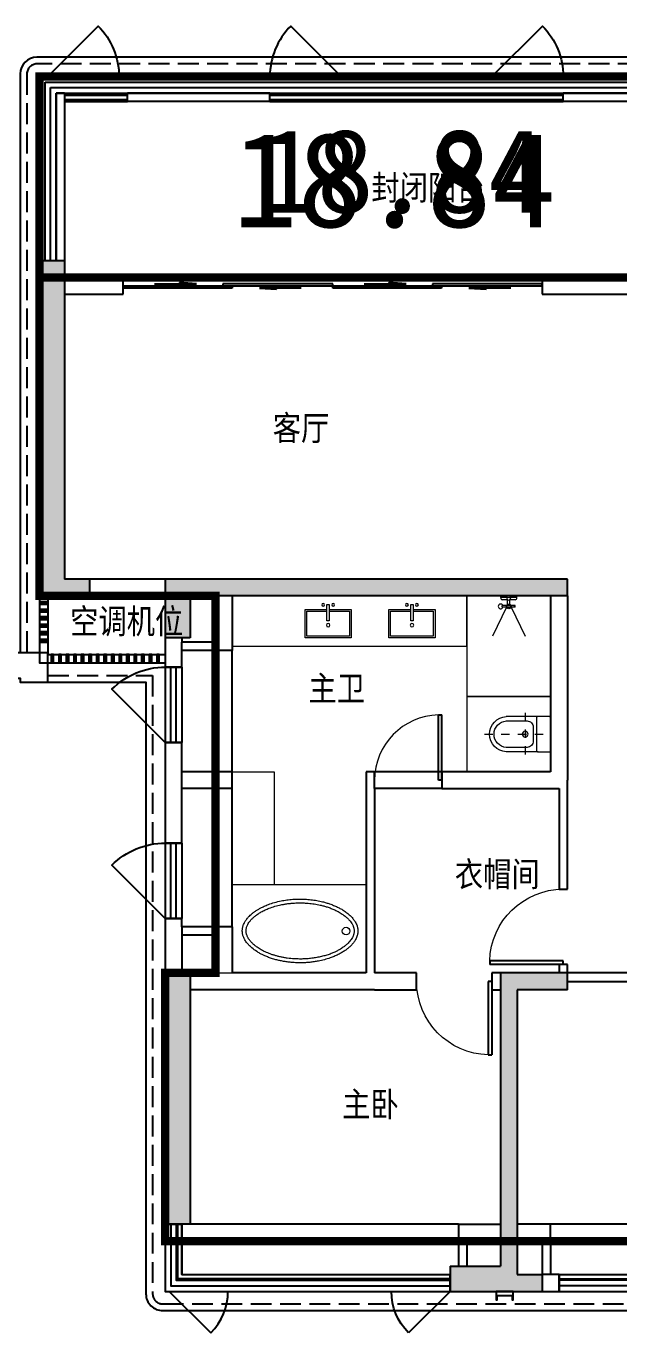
# Model space of a CAD drawing. Extents: x 512858 to 514372, y -232486 to -231710.
# Drawn here: x 513184.46 to 513191.53, y -232148.57 to -232132.98 of the extents above; entities that cross this region are included whole.
import ezdxf

# ---------------------------------------------------------------- set-up
doc = ezdxf.new("R2010")
doc.units = 0
doc.header["$LTSCALE"] = 1000
for name, pattern in [('__DASH', [0.35, 0.25, -0.1]), ('B1+B2户型(2#185报审版）$0$__DASH', [0.35, 0.25, -0.1]), ('B1+B2户型(2#185报审版）$0$DASH', [0.35, 0.25, -0.1]), ('DASH', [0.35, 0.25, -0.1])]:
    doc.linetypes.add(name, pattern=pattern)
doc.layers.get('0').update_dxf_attribs({"color": 252})
for name, color, linetype in [('$面积结果', 7, 'Continuous'), ('0-铝板', 253, 'Continuous'), ('6#-造型-1F（实施版）金属型材-METAL-S', 253, 'Continuous'), ('A-ANNO-100-TXT', 252, 'Continuous'), ('A-METAL-E', 253, 'Continuous'), ('A-WALL-E', 253, 'Continuous'), ('A-WALL-S', 252, 'Continuous'), ('B1+B2户型(2#185报审版）$0$A-DOOR', 253, 'Continuous'), ('B1+B2户型(2#185报审版）$0$A-METAL-S', 253, 'Continuous'), ('B1+B2户型(2#185报审版）$0$A-PART-S', 253, 'Continuous'), ('B1+B2户型(2#185报审版）$0$A-PATT-COLU', 253, 'Continuous'), ('B1+B2户型(2#185报审版）$0$A-STR-CONC-B', 253, 'Continuous'), ('B1+B2户型(2#185报审版）$0$A-STR-CONC-E', 253, 'Continuous'), ('B1+B2户型(2#185报审版）$0$A-STR-CONC-H', 253, 'Continuous'), ('B1+B2户型(2#185报审版）$0$A-WALL-S', 253, 'Continuous'), ('B1+B2户型(2#185报审版）$0$A-WINDOW', 253, 'Continuous')]:
    doc.layers.add(name, color=color, linetype=linetype)
for name, color, linetype, lineweight in [('B1+B2户型(2#185报审版）$0$AE-FURN-MOVE', 253, 'Continuous', 20), ('面积-计容-住宅-0.5', 1, 'Continuous', 0), ('面积-计容-住宅-1', 1, 'Continuous', 0)]:
    doc.layers.add(name, color=color, linetype=linetype, lineweight=lineweight)
doc.styles.add('dw', font='simhei.ttf')
doc.styles.add('TYDG_02', font='TSSDENG.shx', dxfattribs={"width": 0.8, "bigfont": 'hztxt.shx'})

# ---------------------------------------------------------------- blocks, each defined once
blk = doc.blocks.new('1新175wz')
at = {"layer": 'A-ANNO-100-TXT', "style": 'TYDG_02'}
for s, p in [('封闭阳台', (-157796, -1319879, 0)), ('客厅', (-158973, -1322748)), ('空调机位', (-161391, -1325054, -1)), ('主卫', (-158547, -1325856)), ('衣帽间', (-156800, -1328073)), ('主卧', (-158144, -1330819))]:
    blk.add_text(s, height=337.6, dxfattribs=at).set_placement(p)
blk = doc.blocks.new('1新103B1+B2户型(2#185报审版）$0$6986586658ff3d')
at = {"layer": 'B1+B2户型(2#185报审版）$0$AE-FURN-MOVE'}
for p, q in [((-101, 77), (-82, 77)), ((-101, -77), (-101, 77)), ((-82, -77), (-82, 77)), ((-66, 14), (-13, 14)), ((-14, 13), (-14, 77)), ((13, 14), (14, 14)), ((14, 96), (34, 96)), ((14, 13), (14, 96)), ((14, 77), (34, 77)), ((-101, -67), (-82, -67)), ((-101, -77), (-82, -77)), ((-66, -14), (-13, -14)), ((-14, -77), (-14, -13)), ((13, -14), (14, -14)), ((14, -96), (14, -13)), ((14, -77), (34, -77)), ((14, -96), (34, -96))]:
    blk.add_line(p, q, dxfattribs=at)
for points in [[(-101, 27), (-445, 194)], [(-99, -28), (-445, -197)]]:
    blk.add_lwpolyline(points, dxfattribs=at)
for centre, radius in [((-91, 0), 28.8), ((-91, 0), 24), ((0, 0), 19.2)]:
    blk.add_circle(centre, radius, dxfattribs=at)
for centre, radius, start, end in [((-91, 96), 28.8, 289.4712, 250.5288), ((10, 72), 24.4, 78.4801, 168.9001), ((10, -72), 24.4, 191.0999, 281.5199)]:
    blk.add_arc(centre, radius, start, end, dxfattribs=at)
blk = doc.blocks.new('1新100B1+B2户型(2#185报审版）$0$69865866586652f-nezb')
at = {"color": 250, "linetype": 'B1+B2户型(2#185报审版）$0$DASH', "ltscale": 0.2}
for p, q in [((296757, 367901), (296757, 367111)), ((296501, 367416), (297013, 367416))]:
    blk.add_line(p, q, dxfattribs=at)
for p, q in [((296546, 367259), (296546, 367641)), ((296968, 367259), (296968, 367641))]:
    blk.add_line(p, q)
at = {"color": 250}
blk.add_lwpolyline([(296599, 367641), (296599, 367393, 0.414214), (296674, 367318), (296839, 367318, 0.414214), (296914, 367393), (296914, 367641)], format="xyb", dxfattribs=at)
blk.add_lwpolyline([(296546, 367259, -0.414214), (296567, 367281), (296947, 367281, -0.414214), (296968, 367259), (296968, 367132, -0.414214), (296947, 367111), (296567, 367111, -0.414214), (296546, 367132)], format="xyb", close=True)
blk.add_circle((296757, 367416), 35.2, dxfattribs=at)
blk.add_arc((296757, 367629), 211, 3.0492, 176.9508)
blk.add_arc((296757, 367629), 158, 3.0492, 176.9508, dxfattribs=at)
blk = doc.blocks.new('1新99B1+B2户型(2#185报审版）$0$235345')
at = {"layer": 'B1+B2户型(2#185报审版）$0$AE-FURN-MOVE', "extrusion": (0.001411, -2.82684e-05, 0.999999)}
for points in [[(20, 289), (20, 550), (-320, 550), (-320, 0), (20, 0), (20, 261)], [(0, 289), (0, 530), (-300, 530), (-300, 20), (0, 20), (0, 261)]]:
    blk.add_lwpolyline(points, dxfattribs=at)
at = {"layer": 'B1+B2户型(2#185报审版）$0$AE-FURN-MOVE', "extrusion": (0.001411, -2.82684e-05, 0.999999), "elevation": -1}
blk.add_lwpolyline([(-116, 261), (78, 261), (78, 289), (-116, 289)], close=True, dxfattribs=at)
at = {"layer": 'B1+B2户型(2#185报审版）$0$AE-FURN-MOVE'}
for centre, radius in [((74, 335), 17.1), ((-169, 275), 21.4), ((73, 215), 17.1)]:
    blk.add_circle(centre, radius, dxfattribs=at)
blk = doc.blocks.new('1新109B1+B2户型(2#185报审版）$0$yg')
at = {"layer": 'B1+B2户型(2#185报审版）$0$AE-FURN-MOVE'}
blk.add_circle((157, 0), 50, dxfattribs=at)
for points, knots in [([(0, 0), (0, -4), (0, -8), (1, -17), (1, -22), (2, -31), (3, -34), (4, -43), (5, -48), (8, -59), (10, -64), (14, -78), (18, -87), (26, -104), (30, -113), (43, -134), (51, -147), (71, -172), (82, -184), (107, -209), (120, -222), (150, -246), (166, -258), (197, -278), (211, -287), (241, -303), (256, -311), (288, -327), (304, -334), (339, -348), (356, -355), (390, -366), (405, -371), (436, -380), (452, -385), (493, -395), (518, -400), (570, -409), (596, -413), (649, -419), (675, -421), (729, -424), (756, -424), (809, -424), (836, -423), (890, -419), (916, -416), (968, -409), (994, -405), (1049, -394), (1078, -387), (1134, -371), (1161, -362), (1207, -345), (1226, -337), (1259, -322), (1273, -315), (1299, -301), (1311, -294), (1334, -281), (1346, -273), (1367, -259), (1377, -252), (1397, -237), (1406, -229), (1423, -214), (1431, -206), (1449, -189), (1458, -179), (1471, -163), (1476, -157), (1485, -144), (1489, -138), (1496, -126), (1500, -120), (1508, -104), (1512, -96), (1518, -81), (1520, -75), (1524, -63), (1526, -57), (1529, -44), (1530, -38), (1532, -25), (1532, -19), (1533, -9), (1533, -4), (1533, 3), (1532, 6), (1532, 14), (1531, 19), (1530, 31), (1529, 36), (1527, 47), (1525, 53), (1522, 64), (1520, 70), (1512, 90), (1506, 103), (1489, 132), (1480, 146), (1461, 169), (1453, 178), (1439, 193), (1433, 199), (1419, 212), (1413, 218), (1386, 240), (1365, 255), (1328, 279), (1314, 288), (1288, 302), (1278, 307), (1257, 318), (1245, 323), (1218, 335), (1201, 342), (1166, 355), (1148, 361), (1112, 373), (1093, 378), (1058, 387), (1042, 391), (1009, 397), (992, 401), (959, 406), (942, 409), (907, 413), (890, 415), (854, 418), (834, 419), (795, 420), (775, 421), (736, 420), (716, 420), (677, 418), (658, 416), (619, 413), (600, 410), (562, 405), (543, 402), (497, 393), (470, 387), (418, 373), (392, 365), (349, 350), (330, 343), (295, 328), (277, 320), (244, 303), (228, 295), (198, 277), (184, 268), (157, 249), (144, 239), (120, 220), (109, 210), (93, 194), (87, 188), (77, 177), (72, 171), (62, 160), (58, 154), (49, 142), (45, 136), (37, 123), (33, 117), (25, 102), (21, 94), (14, 76), (11, 68), (7, 54), (6, 48), (4, 39), (3, 35), (2, 27), (1, 23), (1, 15), (0, 12), (0, 5), (0, 3), (0, 0)], [0, 0, 0, 0, 0.037021, 0.037021, 0.080732, 0.080732, 0.113851, 0.113851, 0.160008, 0.160008, 0.207084, 0.207084, 0.280428, 0.280428, 0.353771, 0.353771, 0.455292, 0.455292, 0.556813, 0.556813, 0.658334, 0.658334, 0.759855, 0.759855, 0.837553, 0.837553, 0.915251, 0.915251, 0.992948, 0.992948, 1.070646, 1.070646, 1.135217, 1.135217, 1.199787, 1.199787, 1.297776, 1.297776, 1.395764, 1.395764, 1.493752, 1.493752, 1.591741, 1.591741, 1.689729, 1.689729, 1.787717, 1.787717, 1.885706, 1.885706, 2.000766, 2.000766, 2.115826, 2.115826, 2.201815, 2.201815, 2.271991, 2.271991, 2.335451, 2.335451, 2.39891, 2.39891, 2.462369, 2.462369, 2.525829, 2.525829, 2.589288, 2.589288, 2.668531, 2.668531, 2.719375, 2.719375, 2.770219, 2.770219, 2.821062, 2.821062, 2.895968, 2.895968, 2.946183, 2.946183, 3.001676, 3.001676, 3.057168, 3.057168, 3.112661, 3.112661, 3.152327, 3.152327, 3.177247, 3.177247, 3.227089, 3.227089, 3.276931, 3.276931, 3.326773, 3.326773, 3.376615, 3.376615, 3.492619, 3.492619, 3.608623, 3.608623, 3.68062, 3.68062, 3.731228, 3.731228, 3.781836, 3.781836, 3.91484, 3.91484, 3.993303, 3.993303, 4.046118, 4.046118, 4.098933, 4.098933, 4.175453, 4.175453, 4.251973, 4.251973, 4.328494, 4.328494, 4.392238, 4.392238, 4.455982, 4.455982, 4.519726, 4.519726, 4.58347, 4.58347, 4.654987, 4.654987, 4.726504, 4.726504, 4.798021, 4.798021, 4.869538, 4.869538, 4.941055, 4.941055, 5.012573, 5.012573, 5.118454, 5.118454, 5.224335, 5.224335, 5.306415, 5.306415, 5.388495, 5.388495, 5.470575, 5.470575, 5.552655, 5.552655, 5.634735, 5.634735, 5.716815, 5.716815, 5.763416, 5.763416, 5.810018, 5.810018, 5.85662, 5.85662, 5.907934, 5.907934, 5.959249, 5.959249, 6.032726, 6.032726, 6.106203, 6.106203, 6.154904, 6.154904, 6.190129, 6.190129, 6.225355, 6.225355, 6.259538, 6.259538, 6.283185, 6.283185, 6.283185, 6.283185]), ([(50, 0), (50, -5), (50, -11), (51, -20), (52, -25), (53, -33), (54, -37), (56, -46), (58, -51), (61, -60), (63, -64), (69, -80), (75, -91), (87, -110), (92, -118), (102, -131), (107, -137), (116, -147), (121, -153), (132, -164), (137, -169), (148, -179), (154, -185), (167, -195), (173, -200), (193, -215), (206, -224), (229, -239), (238, -244), (257, -255), (266, -260), (286, -271), (296, -276), (323, -288), (339, -295), (373, -308), (391, -314), (424, -325), (438, -329), (468, -337), (484, -341), (525, -351), (552, -356), (605, -364), (632, -367), (678, -371), (696, -372), (733, -374), (751, -374), (788, -374), (806, -374), (844, -372), (864, -371), (899, -367), (915, -366), (946, -362), (962, -359), (992, -354), (1006, -351), (1047, -343), (1074, -336), (1126, -321), (1151, -312), (1194, -296), (1213, -288), (1239, -276), (1248, -271), (1266, -262), (1274, -258), (1290, -249), (1297, -245), (1310, -237), (1317, -232), (1331, -223), (1339, -218), (1352, -208), (1358, -203), (1370, -194), (1376, -189), (1392, -175), (1401, -166), (1415, -151), (1420, -146), (1428, -136), (1432, -131), (1439, -122), (1442, -117), (1452, -103), (1457, -94), (1464, -80), (1467, -75), (1471, -64), (1473, -58), (1476, -49), (1477, -45), (1479, -38), (1479, -35), (1481, -29), (1481, -26), (1482, -20), (1482, -18), (1482, -13), (1482, -10), (1483, -3), (1483, 1), (1482, 10), (1482, 15), (1481, 23), (1480, 26), (1478, 35), (1477, 40), (1474, 49), (1472, 54), (1468, 65), (1466, 70), (1461, 81), (1458, 86), (1451, 98), (1447, 104), (1439, 116), (1436, 120), (1428, 130), (1424, 135), (1412, 149), (1402, 159), (1386, 175), (1379, 181), (1366, 191), (1360, 196), (1348, 206), (1341, 210), (1327, 221), (1318, 226), (1301, 237), (1292, 243), (1272, 254), (1262, 259), (1238, 271), (1225, 277), (1201, 288), (1190, 293), (1167, 301), (1156, 306), (1132, 314), (1119, 318), (1094, 325), (1081, 329), (1054, 336), (1040, 340), (1011, 346), (996, 349), (967, 354), (951, 357), (906, 363), (875, 366), (821, 370), (797, 370), (754, 371), (735, 370), (697, 369), (678, 368), (638, 364), (616, 362), (573, 356), (551, 352), (509, 344), (489, 340), (448, 329), (429, 324), (391, 312), (373, 306), (339, 292), (322, 285), (293, 272), (281, 266), (256, 253), (243, 246), (222, 233), (215, 228), (200, 218), (193, 213), (176, 201), (167, 194), (153, 182), (148, 178), (139, 169), (134, 165), (122, 152), (114, 144), (100, 127), (94, 118), (83, 102), (78, 94), (69, 79), (66, 71), (61, 59), (59, 53), (55, 41), (54, 35), (51, 22), (51, 15), (50, 6), (50, 3), (50, 0)], [0, 0, 0, 0, 0.063551, 0.063551, 0.112445, 0.112445, 0.161338, 0.161338, 0.210745, 0.210745, 0.260152, 0.260152, 0.374501, 0.374501, 0.446731, 0.446731, 0.496686, 0.496686, 0.546641, 0.546641, 0.594786, 0.594786, 0.642931, 0.642931, 0.691076, 0.691076, 0.778683, 0.778683, 0.831735, 0.831735, 0.884787, 0.884787, 0.937839, 0.937839, 1.017992, 1.017992, 1.098145, 1.098145, 1.161479, 1.161479, 1.225971, 1.225971, 1.331338, 1.331338, 1.436706, 1.436706, 1.506435, 1.506435, 1.576165, 1.576165, 1.645894, 1.645894, 1.720048, 1.720048, 1.781579, 1.781579, 1.843111, 1.843111, 1.899371, 1.899371, 2.011891, 2.011891, 2.124411, 2.124411, 2.213491, 2.213491, 2.260409, 2.260409, 2.307328, 2.307328, 2.347694, 2.347694, 2.388061, 2.388061, 2.438513, 2.438513, 2.481394, 2.481394, 2.524274, 2.524274, 2.610034, 2.610034, 2.658521, 2.658521, 2.702819, 2.702819, 2.747116, 2.747116, 2.835711, 2.835711, 2.890833, 2.890833, 2.952008, 2.952008, 2.99153, 2.99153, 3.031052, 3.031052, 3.063824, 3.063824, 3.096596, 3.096596, 3.123505, 3.123505, 3.177323, 3.177323, 3.231141, 3.231141, 3.272252, 3.272252, 3.326686, 3.326686, 3.38112, 3.38112, 3.435555, 3.435555, 3.489989, 3.489989, 3.552714, 3.552714, 3.597223, 3.597223, 3.641732, 3.641732, 3.730751, 3.730751, 3.784873, 3.784873, 3.828851, 3.828851, 3.872829, 3.872829, 3.925913, 3.925913, 3.978997, 3.978997, 4.036125, 4.036125, 4.103233, 4.103233, 4.156175, 4.156175, 4.209118, 4.209118, 4.263967, 4.263967, 4.318817, 4.318817, 4.378019, 4.378019, 4.437222, 4.437222, 4.496424, 4.496424, 4.614829, 4.614829, 4.705101, 4.705101, 4.776994, 4.776994, 4.848886, 4.848886, 4.933348, 4.933348, 5.017809, 5.017809, 5.102271, 5.102271, 5.186733, 5.186733, 5.268161, 5.268161, 5.349588, 5.349588, 5.41233, 5.41233, 5.487032, 5.487032, 5.533635, 5.533635, 5.580738, 5.580738, 5.649342, 5.649342, 5.688436, 5.688436, 5.727529, 5.727529, 5.805717, 5.805717, 5.883904, 5.883904, 5.962091, 5.962091, 6.03947, 6.03947, 6.097192, 6.097192, 6.172115, 6.172115, 6.247037, 6.247037, 6.283185, 6.283185, 6.283185, 6.283185])]:
    blk.add_open_spline(points, degree=3, knots=knots, dxfattribs=at)
blk = doc.blocks.new('1新95B1+B2户型(2#185报审版）$0$$DorLib2D$00000114')
at = {"color": 0}
blk.add_line((0.5, 0), (-0.207, 0.707), dxfattribs=at)
blk.add_arc((0.5, 0), 1, 135, 180, dxfattribs=at)
blk = doc.blocks.new('1新98B1+B2户型(2#185报审版）$0$$WINLIB2D$00000001')
at = {"color": 0}
for points in [[(-0.5, 0.5), (-0.5, -0.5)], [(-0.5, 0.5), (0.5, 0.5)], [(0.5, -0.5), (0.5, 0.5)], [(0.5, 0.1667), (-0.5, 0.1667)], [(0.5, -0.1667), (-0.5, -0.1667)], [(-0.5, -0.5), (0.5, -0.5)]]:
    blk.add_lwpolyline(points, dxfattribs=at)
blk = doc.blocks.new('1新96B1+B2户型(2#185报审版）$0$$DorLib2D$00000131')
at = {"color": 0, "linetype": 'Continuous'}
for p, q in [((0.15, 0.125), (0.2319, 0.1973)), ((0.2319, 0.1973), (0.2319, 0.125)), ((-0.5, 0.125), (-0.5, 0)), ((0.0192, 0.125), (-0.5, 0.125)), ((0.0192, 0), (0.0192, 0.125)), ((0.35, 0.125), (0.15, 0.125)), ((-0.5, 0), (0.0192, 0)), ((-0.024, 0), (0.5, 0)), ((-0.024, -0.125), (-0.024, 0)), ((0.5, 0), (0.5, -0.125)), ((-0.35, -0.125), (-0.15, -0.125)), ((-0.2319, -0.1973), (-0.2319, -0.125)), ((-0.15, -0.125), (-0.2319, -0.1973)), ((0.5, -0.125), (-0.024, -0.125))]:
    blk.add_line(p, q, dxfattribs=at)
blk = doc.blocks.new('1新94B1+B2户型(2#185报审版）$0$$DorLib2D$00000001')
for p, q in [((0.45, 0.975), (0.5, 0.975)), ((0.45, 0), (0.45, 0.975)), ((0.5, 0), (0.5, 0.975)), ((0.5, 0), (0.45, 0))]:
    blk.add_line(p, q)
at = {"lineweight": 13}
blk.add_arc((0.475, 0), 0.975, 91.4693, 180, dxfattribs=at)
blk = doc.blocks.new('1新92B1+B2户型(2#185报审版）')
at = {"layer": 'B1+B2户型(2#185报审版）$0$A-PATT-COLU'}
for points in [[(-161757, -997171), (-161757, -997471), (-161457, -997471), (-161457, -997171)], [(-161457, -997471), (-161757, -997471), (-161757, -1001171), (-161457, -1000971)], [(-161157, -1000971), (-161457, -1000971), (-161757, -1001171), (-161157, -1001171)], [(-159557, -1001171), (-159557, -1000971), (-160257, -1000971), (-159957, -1001171)], [(-159957, -1001171), (-160257, -1000971), (-160257, -1001671), (-159957, -1001671)], [(-155457, -1000971), (-159557, -1000971), (-159557, -1001171), (-155457, -1001171)], [(-160257, -1005671), (-160257, -1005771), (-159957, -1005771), (-159957, -1005671)], [(-159957, -1005771), (-160257, -1005771), (-160257, -1008671), (-159957, -1008671)], [(-156057, -1005871), (-156257, -1005671), (-156257, -1008771), (-156057, -1008771)], [(-155557, -1005871), (-155557, -1005671), (-156257, -1005671), (-156057, -1005871)], [(-155457, -1005671), (-155557, -1005671), (-155557, -1005871), (-155457, -1005871)], [(-156057, -1008771), (-156257, -1008771), (-156257, -1009171), (-156157, -1009304), (-156057, -1009271)], [(-156857, -1009471), (-156657, -1009471), (-156657, -1009171), (-156857, -1009171)], [(-156657, -1009171), (-156657, -1009471), (-156157, -1009471), (-156157, -1009304), (-156257, -1009171)], [(-156157, -1009304), (-156157, -1009471), (-155757, -1009471), (-155757, -1009271), (-156057, -1009271)]]:
    blk.add_hatch(color=256, dxfattribs=at).paths.add_polyline_path(points)
at = {"layer": 'B1+B2户型(2#185报审版）$0$A-DOOR'}
for p, q in [((-158257, -997371), (-160757, -997371)), ((-155757, -997371), (-158257, -997371)), ((-156957, -1003271), (-157757, -1003271)), ((-156957, -1003471), (-157757, -1003471))]:
    blk.add_line(p, q, dxfattribs=at)
at = {"layer": 'B1+B2户型(2#185报审版）$0$A-METAL-S'}
for points in [[(-161757, -1001241), (-161757, -1001271), (-161657, -1001271), (-161657, -1001241)], [(-161752, -1001246), (-161752, -1001266), (-161662, -1001266), (-161662, -1001246)], [(-161757, -1001331), (-161757, -1001361), (-161657, -1001361), (-161657, -1001331)], [(-161752, -1001336), (-161752, -1001356), (-161662, -1001356), (-161662, -1001336)], [(-161757, -1001421), (-161757, -1001451), (-161657, -1001451), (-161657, -1001421)], [(-161757, -1001511), (-161757, -1001541), (-161657, -1001541), (-161657, -1001511)], [(-161752, -1001426), (-161752, -1001446), (-161662, -1001446), (-161662, -1001426)], [(-161752, -1001516), (-161752, -1001536), (-161662, -1001536), (-161662, -1001516)], [(-161757, -1001601), (-161757, -1001631), (-161657, -1001631), (-161657, -1001601)], [(-161757, -1001691), (-161757, -1001721), (-161657, -1001721), (-161657, -1001691)], [(-161752, -1001606), (-161752, -1001626), (-161662, -1001626), (-161662, -1001606)], [(-161752, -1001696), (-161752, -1001716), (-161662, -1001716), (-161662, -1001696)], [(-161617, -1001971), (-161587, -1001971), (-161587, -1001871), (-161617, -1001871)], [(-161612, -1001966), (-161592, -1001966), (-161592, -1001876), (-161612, -1001876)], [(-161527, -1001971), (-161497, -1001971), (-161497, -1001871), (-161527, -1001871)], [(-161522, -1001966), (-161502, -1001966), (-161502, -1001876), (-161522, -1001876)], [(-161437, -1001971), (-161407, -1001971), (-161407, -1001871), (-161437, -1001871)], [(-161432, -1001966), (-161412, -1001966), (-161412, -1001876), (-161432, -1001876)], [(-161347, -1001971), (-161317, -1001971), (-161317, -1001871), (-161347, -1001871)], [(-161342, -1001966), (-161322, -1001966), (-161322, -1001876), (-161342, -1001876)], [(-161257, -1001971), (-161227, -1001971), (-161227, -1001871), (-161257, -1001871)], [(-161252, -1001966), (-161232, -1001966), (-161232, -1001876), (-161252, -1001876)], [(-161167, -1001971), (-161137, -1001971), (-161137, -1001871), (-161167, -1001871)], [(-161162, -1001966), (-161142, -1001966), (-161142, -1001876), (-161162, -1001876)], [(-161077, -1001971), (-161047, -1001971), (-161047, -1001871), (-161077, -1001871)], [(-161072, -1001966), (-161052, -1001966), (-161052, -1001876), (-161072, -1001876)], [(-160987, -1001971), (-160957, -1001971), (-160957, -1001871), (-160987, -1001871)], [(-160982, -1001966), (-160962, -1001966), (-160962, -1001876), (-160982, -1001876)], [(-160897, -1001971), (-160867, -1001971), (-160867, -1001871), (-160897, -1001871)], [(-160892, -1001966), (-160872, -1001966), (-160872, -1001876), (-160892, -1001876)], [(-160807, -1001971), (-160777, -1001971), (-160777, -1001871), (-160807, -1001871)], [(-160802, -1001966), (-160782, -1001966), (-160782, -1001876), (-160802, -1001876)], [(-160717, -1001971), (-160687, -1001971), (-160687, -1001871), (-160717, -1001871)], [(-160712, -1001966), (-160692, -1001966), (-160692, -1001876), (-160712, -1001876)], [(-160627, -1001971), (-160597, -1001971), (-160597, -1001871), (-160627, -1001871)], [(-160622, -1001966), (-160602, -1001966), (-160602, -1001876), (-160622, -1001876)], [(-160537, -1001971), (-160507, -1001971), (-160507, -1001871), (-160537, -1001871)], [(-160532, -1001966), (-160512, -1001966), (-160512, -1001876), (-160532, -1001876)], [(-160447, -1001971), (-160417, -1001971), (-160417, -1001871), (-160447, -1001871)], [(-160442, -1001966), (-160422, -1001966), (-160422, -1001876), (-160442, -1001876)], [(-160357, -1001971), (-160327, -1001971), (-160327, -1001871), (-160357, -1001871)], [(-160352, -1001966), (-160332, -1001966), (-160332, -1001876), (-160352, -1001876)]]:
    blk.add_lwpolyline(points, close=True, dxfattribs=at)
at = {"layer": 'B1+B2户型(2#185报审版）$0$A-PART-S'}
for p, q in [((-160257, -1000971), (-161157, -1000971)), ((-160257, -1001171), (-161157, -1001171)), ((-160257, -1001671), (-160257, -1001721)), ((-160257, -1001721), (-160257, -1002021)), ((-160057, -1001671), (-160057, -1001721)), ((-160057, -1002021), (-160057, -1001721)), ((-160257, -1002021), (-160057, -1002021)), ((-160057, -1002921), (-160257, -1002921)), ((-160257, -1002921), (-160257, -1003371)), ((-160057, -1003371), (-160057, -1002921)), ((-160257, -1003371), (-160257, -1004121)), ((-160057, -1004121), (-160057, -1003371)), ((-160257, -1004121), (-160057, -1004121)), ((-160057, -1005021), (-160257, -1005021)), ((-160257, -1005021), (-160257, -1005121)), ((-160257, -1005121), (-160257, -1005671)), ((-160057, -1005121), (-160057, -1005021)), ((-160057, -1005121), (-160057, -1005671)), ((-155557, -1009271), (-155757, -1009271)), ((-155557, -1009471), (-155557, -1009271)), ((-155757, -1009471), (-155557, -1009471))]:
    blk.add_line(p, q, dxfattribs=at)
at = {"layer": 'B1+B2户型(2#185报审版）$0$A-STR-CONC-B'}
for p, q in [((-161757, -997171), (-161757, -997471)), ((-161457, -997171), (-161757, -997171)), ((-161457, -997171), (-161457, -997471)), ((-161757, -997471), (-161757, -1001171)), ((-161457, -997471), (-161457, -1000971)), ((-161157, -1000971), (-161457, -1000971)), ((-161157, -1001171), (-161157, -1000971)), ((-159557, -1000971), (-160257, -1000971)), ((-160257, -1000971), (-160257, -1001671)), ((-155457, -1000971), (-159557, -1000971)), ((-155457, -1001171), (-155457, -1000971)), ((-161157, -1001171), (-161757, -1001171)), ((-159557, -1001171), (-159957, -1001171)), ((-159957, -1001171), (-159957, -1001671)), ((-155457, -1001171), (-159557, -1001171)), ((-159957, -1001671), (-160257, -1001671)), ((-160257, -1005671), (-160257, -1005771)), ((-159957, -1005671), (-160257, -1005671)), ((-160257, -1005771), (-160257, -1008671)), ((-159957, -1005671), (-159957, -1005771)), ((-159957, -1005771), (-159957, -1008671)), ((-156257, -1005671), (-156257, -1008771)), ((-155557, -1005671), (-156257, -1005671)), ((-155457, -1005671), (-155557, -1005671)), ((-155457, -1005871), (-155457, -1005671)), ((-156057, -1005871), (-156057, -1008771)), ((-155557, -1005871), (-156057, -1005871)), ((-155457, -1005871), (-155557, -1005871)), ((-159957, -1008671), (-160257, -1008671)), ((-156257, -1008771), (-156257, -1009171)), ((-156057, -1008771), (-156057, -1009271)), ((-156857, -1009171), (-156657, -1009171)), ((-156857, -1009171), (-156857, -1009471)), ((-156657, -1009171), (-156257, -1009171)), ((-156057, -1009271), (-155757, -1009271)), ((-155757, -1009271), (-155757, -1009471)), ((-156857, -1009471), (-156657, -1009471)), ((-156657, -1009471), (-156157, -1009471)), ((-156157, -1009471), (-155757, -1009471))]:
    blk.add_line(p, q, dxfattribs=at)
at = {"layer": 'B1+B2户型(2#185报审版）$0$A-STR-CONC-E'}
for points in [[(-161757, -1001171), (-161757, -1001971), (-160257, -1001971)], [(-161657, -1001171), (-161657, -1001871), (-160257, -1001871)], [(-159457, -1003271), (-159457, -1001821)], [(-159457, -1005121), (-159457, -1003471)], [(-156757, -1008671), (-160057, -1008671)], [(-153157, -1008671), (-155657, -1008671)]]:
    blk.add_lwpolyline(points, dxfattribs=at)
at = {"layer": 'B1+B2户型(2#185报审版）$0$A-STR-CONC-H', "linetype": 'B1+B2户型(2#185报审版）$0$DASH'}
for points in [[(-159657, -1003271), (-159657, -1001821)], [(-159657, -1005121), (-159657, -1003471)], [(-156757, -1008871), (-160057, -1008871)], [(-153157, -1008871), (-155657, -1008871)]]:
    blk.add_lwpolyline(points, dxfattribs=at)
at = {"layer": 'B1+B2户型(2#185报审版）$0$A-WALL-S'}
for p, q in [((-160757, -997371), (-161457, -997371)), ((-160757, -997571), (-160757, -997371)), ((-153957, -997371), (-155757, -997371)), ((-155757, -997371), (-155757, -997571)), ((-161457, -997571), (-160757, -997571)), ((-155757, -997571), (-153757, -997571)), ((-159657, -1001171), (-159657, -1001721)), ((-159457, -1001171), (-159457, -1001821)), ((-155657, -1001171), (-155657, -1003271)), ((-155457, -1001171), (-155457, -1003371)), ((-159657, -1001721), (-160057, -1001721)), ((-159457, -1001821), (-160057, -1001821)), ((-159457, -1003271), (-160057, -1003271)), ((-159457, -1003471), (-159457, -1003271)), ((-157857, -1003271), (-157857, -1005671)), ((-157757, -1003271), (-157857, -1003271)), ((-157757, -1003471), (-157757, -1003271)), ((-155657, -1003271), (-156957, -1003271)), ((-156957, -1003271), (-156957, -1003471)), ((-155457, -1004671), (-155457, -1003371)), ((-159457, -1003471), (-160057, -1003471)), ((-157757, -1003471), (-157757, -1005671)), ((-156957, -1003471), (-155557, -1003471)), ((-155557, -1003471), (-155557, -1004671)), ((-155557, -1004671), (-155457, -1004671)), ((-159457, -1005121), (-160057, -1005121)), ((-159457, -1005121), (-159457, -1005671)), ((-159657, -1005221), (-160057, -1005221)), ((-159657, -1005221), (-159657, -1005671)), ((-155457, -1005571), (-155557, -1005571)), ((-155557, -1005571), (-155557, -1005671)), ((-155457, -1005671), (-155457, -1005571)), ((-159657, -1005671), (-159957, -1005671)), ((-157857, -1005671), (-159457, -1005671)), ((-157257, -1005671), (-157757, -1005671)), ((-157257, -1005871), (-157257, -1005671)), ((-156257, -1005671), (-156357, -1005671)), ((-156357, -1005671), (-156357, -1005871)), ((-154157, -1005671), (-155457, -1005671)), ((-155457, -1005771), (-154157, -1005771)), ((-159557, -1005871), (-159957, -1005871)), ((-157757, -1005871), (-159557, -1005871)), ((-157757, -1005871), (-157257, -1005871)), ((-156357, -1005871), (-156257, -1005871)), ((-160257, -1008671), (-160057, -1008671)), ((-156757, -1008671), (-156757, -1009171)), ((-156757, -1008671), (-156257, -1008671)), ((-155757, -1008671), (-156057, -1008671)), ((-155657, -1008671), (-155757, -1008671)), ((-155657, -1008871), (-155657, -1008671)), ((-156657, -1008871), (-156657, -1009171)), ((-156657, -1008871), (-156257, -1008871)), ((-155757, -1008871), (-156057, -1008871)), ((-155757, -1008871), (-155757, -1009271)), ((-155657, -1008871), (-155657, -1009271)), ((-155657, -1008871), (-155657, -1008871)), ((-156857, -1009471), (-156857, -1009271)), ((-155657, -1009271), (-155757, -1009271))]:
    blk.add_line(p, q, dxfattribs=at)
at = {"layer": 'B1+B2户型(2#185报审版）$0$A-WINDOW'}
for p, q in [((-161757, -997171), (-161757, -994971)), ((-161757, -994971), (-152857, -994971)), ((-161690, -997171), (-161690, -995038)), ((-161690, -995038), (-152857, -995038)), ((-161624, -997171), (-161624, -995104)), ((-161624, -995104), (-152857, -995104)), ((-161557, -997171), (-161557, -995171)), ((-161557, -995171), (-152857, -995171)), ((-161557, -997171), (-161757, -997171)), ((-160057, -1008671), (-160257, -1008671)), ((-156857, -1009271), (-156857, -1009471))]:
    blk.add_line(p, q, dxfattribs=at)
at = {"layer": 'B1+B2户型(2#185报审版）$0$A-WINDOW', "extrusion": (0, 0, -1)}
for points in [[(161657, -994971), (161056, -994370, 0.198912), (160807, -994971)], [(158157, -994971), (158758, -994370, -0.198912), (159007, -994971)], [(160257, -1002921), (160893, -1002285, 0.198912), (160257, -1002021)], [(160257, -1005021), (160893, -1004385, 0.198912), (160257, -1004121)]]:
    blk.add_lwpolyline(points, format="xyb", dxfattribs=at)
at = {"layer": 'B1+B2户型(2#185报审版）$0$A-WINDOW', "extrusion": (0, 0, -1), "elevation": 0}
blk.add_lwpolyline([(156357, -994971), (155756, -994370, 0.198912), (155507, -994971)], format="xyb", dxfattribs=at)
at = {"layer": 'B1+B2户型(2#185报审版）$0$A-WINDOW'}
for points in [[(-160257, -1008671), (-160257, -1009471), (-156857, -1009471)], [(-160190, -1008671), (-160190, -1009404), (-156857, -1009404)], [(-160124, -1008671), (-160124, -1009338), (-156857, -1009338)], [(-160057, -1008671), (-160057, -1009271), (-156857, -1009271)]]:
    blk.add_lwpolyline(points, dxfattribs=at)
at = {"layer": 'B1+B2户型(2#185报审版）$0$AE-FURN-MOVE'}
for points in [[(-156657, -1001171), (-159457, -1001171), (-159457, -1001771), (-156657, -1001771)], [(-155657, -1001171), (-156657, -1001171), (-156657, -1002371), (-155657, -1002371)], [(-155657, -1002371), (-156657, -1002371), (-156657, -1003271), (-155657, -1003271)], [(-159457, -1003271), (-158957, -1003271), (-158957, -1004621), (-159457, -1004621)]]:
    blk.add_lwpolyline(points, close=True, dxfattribs=at)
for points in [[(-157857, -1004621), (-159457, -1004621)], [(-159957, -1005671), (-157857, -1005671)]]:
    blk.add_lwpolyline(points, dxfattribs=at)
at = {"extrusion": (1.46937e-39, -1.44111e-29, -1), "zscale": -1, "rotation": 90.00008853964498}
for p in [(158587, -1001351, 0), (157587, -1001351, 0)]:
    blk.add_blockref('1新99B1+B2户型(2#185报审版）$0$235345', p, dxfattribs=at)
at = {"extrusion": (-1.44111e-29, 2.93873e-39, -1), "xscale": -0.9, "yscale": 0.9, "zscale": -0.9, "rotation": 180}
blk.add_blockref('1新109B1+B2户型(2#185报审版）$0$yg', (157957, -1005171), dxfattribs=at)
at = {"layer": 'B1+B2户型(2#185报审版）$0$A-DOOR', "zscale": 200, "rotation": 180}
for name, p, xscale, yscale in [('1新96B1+B2户型(2#185报审版）$0$$DorLib2D$00000131', (-159507, -997471), -2500, 200), ('1新96B1+B2户型(2#185报审版）$0$$DorLib2D$00000131', (-157007, -997471), -2500, 200), ('1新94B1+B2户型(2#185报审版）$0$$DorLib2D$00000001', (-157357, -1003371), -800, -800)]:
    blk.add_blockref(name, p, dxfattribs=dict(at, xscale=xscale, yscale=yscale))
at = {"layer": 'B1+B2户型(2#185报审版）$0$A-DOOR', "linetype": 'B1+B2户型(2#185报审版）$0$__DASH'}
for p, xscale, yscale, zscale, rotation in [((-155507, -1005121), 900, -900, 100, 270.0000452578149), ((-156807, -1005771), -900, 900, 200, 180)]:
    blk.add_blockref('1新94B1+B2户型(2#185报审版）$0$$DorLib2D$00000001', p, dxfattribs=dict(at, xscale=xscale, yscale=yscale, zscale=zscale, rotation=rotation))
at = {"layer": 'B1+B2户型(2#185报审版）$0$A-WINDOW', "xscale": 900, "yscale": 200, "zscale": 200}
for p, rotation in [((-160157, -1002471), 270.0000672409711), ((-160157, -1004571), 270.000070164492)]:
    blk.add_blockref('1新98B1+B2户型(2#185报审版）$0$$WINLIB2D$00000001', p, dxfattribs=dict(at, rotation=rotation))
at = {"layer": 'B1+B2户型(2#185报审版）$0$A-WINDOW', "xscale": 2100, "yscale": 200, "zscale": 200}
blk.add_blockref('1新98B1+B2户型(2#185报审版）$0$$WINLIB2D$00000001', (-154507, -1009371), dxfattribs=at)
at = {"layer": 'B1+B2户型(2#185报审版）$0$A-WINDOW', "linetype": 'B1+B2户型(2#185报审版）$0$__DASH', "yscale": 700, "zscale": -700, "rotation": 180}
for p, xscale in [((-159857, -1009471), 700), ((-157207, -1009471), -700)]:
    blk.add_blockref('1新95B1+B2户型(2#185报审版）$0$$DorLib2D$00000114', p, dxfattribs=dict(at, xscale=xscale))
at = {"layer": 'B1+B2户型(2#185报审版）$0$AE-FURN-MOVE', "extrusion": (-4.50757e-07, 2.82798e-05, 1), "rotation": 90}
blk.add_blockref('1新103B1+B2户型(2#185报审版）$0$6986586658ff3d', (-156157, -1001205, -28), dxfattribs=at)
at = {"layer": 'B1+B2户型(2#185报审版）$0$AE-FURN-MOVE', "extrusion": (2.93874e-39, -1.44111e-29, -1), "zscale": -1, "rotation": 270}
blk.add_blockref('1新100B1+B2户型(2#185报审版）$0$69865866586652f-nezb', (-211454, -706064), dxfattribs=at)
blk = doc.blocks.new('1新173qjoijgwjirwj')
at = {"layer": '6#-造型-1F（实施版）金属型材-METAL-S'}
for points in [[(1777290, -392199), (1756460, -392199, 0.414213), (1756260, -392399), (1756260, -399309)], [(1756590, -399659), (1757760, -399659), (1757760, -406959, 0.414214), (1757960, -407159), (1781290, -407159)]]:
    blk.add_lwpolyline(points, format="xyb", dxfattribs=at)
at = {"layer": '6#-造型-1F（实施版）金属型材-METAL-S', "color": 61, "linetype": '__DASH'}
for points in [[(1777290, -392279), (1756460, -392279, 0.414213), (1756340, -392399), (1756340, -399309)], [(1756590, -399579), (1757840, -399579), (1757840, -406959, 0.414214), (1757960, -407079), (1781290, -407079)]]:
    blk.add_lwpolyline(points, format="xyb", dxfattribs=at)
at = {"layer": '6#-造型-1F（实施版）金属型材-METAL-S', "color": 61}
blk.add_lwpolyline([(1756590, -399309), (1756040, -399309), (1756040, -399329), (1756090, -399329), (1756090, -399379), (1756040, -399379, 0.097374), (1756066, -399508, 0.097374), (1756139, -399617, 0.024265), (1756164, -399640, 0.024265), (1756190, -399659), (1756210, -399659), (1756210, -399609), (1756260, -399609), (1756260, -399659), (1756590, -399659)], format="xyb", close=True, dxfattribs=at)
blk = doc.blocks.new('1新172jwqoiwjg')
at = {"layer": '6#-造型-1F（实施版）金属型材-METAL-S', "color": 130}
for points in [[(1766140, -392429), (1766140, -392329), (1766130, -392329), (1766130, -392379), (1765950, -392379), (1765950, -392329), (1765940, -392329), (1765940, -392429), (1766140, -392429)], [(1768540, -392430), (1768540, -392330), (1768530, -392330), (1768530, -392380), (1768350, -392380), (1768350, -392330), (1768340, -392330), (1768340, -392430), (1768540, -392430)], [(1772090, -392429), (1772090, -392329), (1772080, -392329), (1772080, -392379), (1771900, -392379), (1771900, -392329), (1771890, -392329), (1771890, -392429), (1772090, -392429)], [(1775640, -392430), (1775640, -392330), (1775630, -392330), (1775630, -392380), (1775450, -392380), (1775450, -392330), (1775440, -392330), (1775440, -392430), (1775640, -392430)], [(1761940, -406929), (1761940, -407029), (1761950, -407029), (1761950, -406979), (1762130, -406979), (1762130, -407029), (1762140, -407029), (1762140, -406929), (1761940, -406929)], [(1765040, -406929), (1765040, -407029), (1765050, -407029), (1765050, -406979), (1765230, -406979), (1765230, -407029), (1765240, -407029), (1765240, -406929), (1765040, -406929)], [(1768740, -406929), (1768740, -407029), (1768750, -407029), (1768750, -406979), (1768930, -406979), (1768930, -407029), (1768940, -407029), (1768940, -406929), (1768740, -406929)], [(1771890, -406929), (1771890, -407029), (1771900, -407029), (1771900, -406979), (1772080, -406979), (1772080, -407029), (1772090, -407029), (1772090, -406929), (1771890, -406929)], [(1775040, -406929), (1775040, -407029), (1775050, -407029), (1775050, -406979), (1775230, -406979), (1775230, -407029), (1775240, -407029), (1775240, -406929), (1775040, -406929)], [(1778740, -406929), (1778740, -407029), (1778750, -407029), (1778750, -406979), (1778930, -406979), (1778930, -407029), (1778940, -407029), (1778940, -406929), (1778740, -406929)]]:
    blk.add_lwpolyline(points, dxfattribs=at)
blk = doc.blocks.new('1新90A$C799B250F')
at = {"layer": '0-铝板', "color": 2}
for name in ['1新173qjoijgwjirwj', '1新172jwqoiwjg']:
    blk.add_blockref(name, (-1756590, 406829, 0), dxfattribs=at)
blk = doc.blocks.new('1新180背衬墙5F')
at = {"layer": 'A-METAL-E', "elevation": 0}
for points in [[(0, 5775), (750, 5775)], [(2450, 5775), (5950, 5775)], [(0, 5725), (750, 5725)], [(2450, 5725), (5950, 5725)], [(4600, -8350), (1350, -8350), (1350, -7700)], [(1400, -8300), (1400, -7700)], [(1400, -8300), (1400, -8300), (4600, -8300)], [(5900, -8300), (8000, -8300)], [(5900, -8350), (8000, -8350)]]:
    blk.add_lwpolyline(points, dxfattribs=at)
at = {"layer": 'A-WALL-E', "elevation": 0}
for points in [[(0, 5800), (750, 5800)], [(2450, 5800), (5950, 5800)], [(0, 5700), (750, 5700)], [(2450, 5700), (5950, 5700)]]:
    blk.add_lwpolyline(points, dxfattribs=at)
at = {"layer": 'A-WALL-S'}
for p, q in [((-100, 5800), (-100, 3800)), ((0, 5800), (-100, 5800)), ((0, 5800), (0, 3800)), ((2450, 5800), (750, 5800)), ((750, 5700), (750, 5800)), ((2450, 5700), (2450, 5800)), ((7500, 5800), (5950, 5800)), ((5950, 5700), (5950, 5800)), ((2450, 5700), (750, 5700)), ((7500, 5700), (5950, 5700)), ((0, 3800), (-100, 3800))]:
    blk.add_line(p, q, dxfattribs=at)

msp = doc.modelspace()

# ---------------------------------------------------------------- linework, layer by layer
at = {"layer": '面积-计容-住宅-0.5', "linetype": 'DASH', "ltscale": 0.003, "const_width": 0.1}
msp.add_lwpolyline([(513184.618, -232135.977), (513192.418, -232135.977), (513192.418, -232134.177), (513192.618, -232134.177), (513192.618, -232133.577), (513184.618, -232133.577)], close=True, dxfattribs=at)
at = {"layer": '面积-计容-住宅-1', "const_width": 0.1}
msp.add_lwpolyline([(513203.218, -232146.127), (513197.018, -232146.127), (513197.018, -232146.777), (513193.418, -232146.777), (513193.418, -232147.477), (513186.118, -232147.477), (513186.118, -232144.277), (513186.717, -232144.277), (513186.717, -232139.777), (513184.618, -232139.777), (513184.618, -232135.977), (513192.418, -232135.977), (513192.418, -232134.177), (513194.118, -232134.177), (513194.118, -232134.777), (513196.618, -232134.777), (513196.618, -232134.177), (513203.618, -232134.177)], dxfattribs=at)

# ---------------------------------------------------------------- block references
at = {"xscale": 0.001, "yscale": 0.001, "zscale": 0.001}
for name, p in [('1新92B1+B2户型(2#185报审版）', (513346.374, -231138.606)), ('1新180背衬墙5F', (513184.918, -232139.577)), ('1新175wz', (513346.374, -230815.206))]:
    msp.add_blockref(name, p, dxfattribs=at)
at = {"layer": 'A-METAL-E', "xscale": 0.001, "yscale": 0.001, "zscale": 0.001}
msp.add_blockref('1新90A$C799B250F', (513184.718, -232147.977), dxfattribs=at)

# ---------------------------------------------------------------- texts
at = {"layer": '$面积结果', "color": 1, "style": 'dw'}
msp.add_text('18.84', height=1.1331, dxfattribs=at).set_placement((513186.927, -232135.376))
at = {"layer": '面积-计容-住宅-0.5', "linetype": 'DASH', "ltscale": 3, "style": 'dw'}
msp.add_text('18.84', height=1, dxfattribs=at).set_placement((513187.246, -232135.202))

doc.saveas('drawing.dxf')
